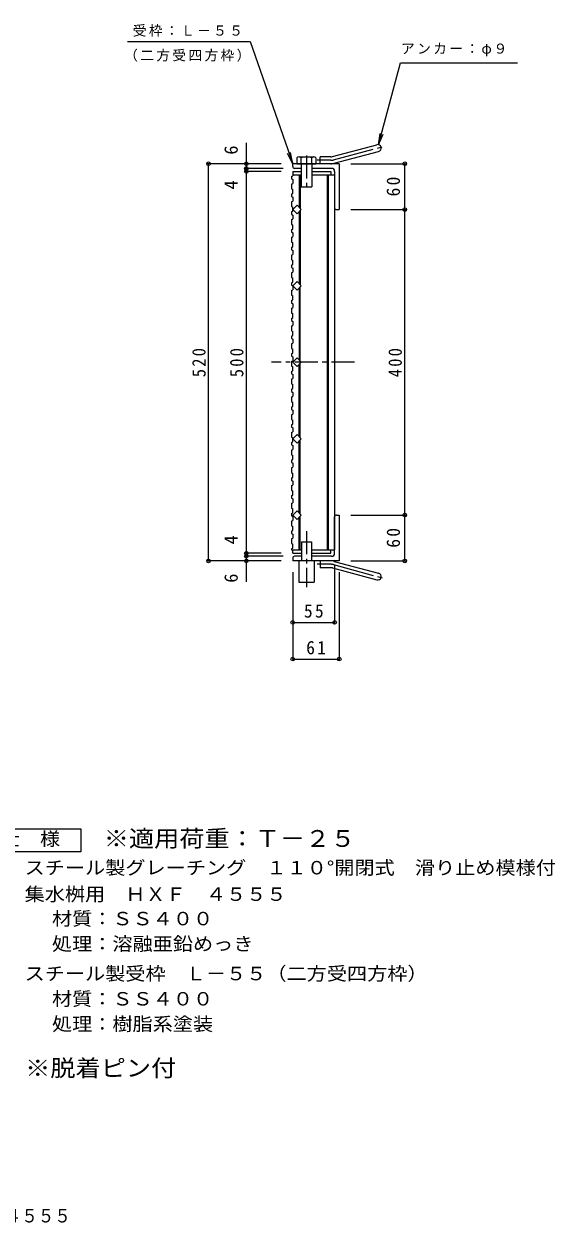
# Model space of a CAD drawing. Units: millimetres, scale not verified. Extents: x -936 to 876, y -823 to 820.
# Drawn here: x 180 to 876, y -823 to 749 of the extents above; entities that cross this region are included whole.
import ezdxf
from ezdxf.enums import TextEntityAlignment as Align

# ---------------------------------------------------------------- set-up
doc = ezdxf.new("R2010")
doc.units = ezdxf.units.MM
doc.header["$LTSCALE"] = 6
doc.header["$PDMODE"] = 32
doc.header["$PDSIZE"] = 4.8
doc.linetypes.add('CHAIN1', pattern=[8, 5, -1, 1, -1])
doc.linetypes.add('CHAIN2', pattern=[12, 9, -1, 1, -1])
for name, color, linetype, lineweight in [('A-1_ピット', 2, 'Continuous', 9), ('A-2_蓋', 3, 'Continuous', 9), ('A-4_寸法', 7, 'Continuous', 9), ('A-5_仕様文', 7, 'Continuous', 9), ('A-9_ｸｯｼｮﾝ材', 4, 'Continuous', 9), ('F-4_F-4ﾚｲﾔ', 2, 'Continuous', 9)]:
    doc.layers.add(name, color=color, linetype=linetype, lineweight=lineweight)
doc.layers.add('F-5_F-5ﾚｲﾔ', color=2, linetype='Continuous')
doc.styles.add('ＭＳ ゴシック', font='')
doc.styles.get('ＭＳ ゴシック').set_extended_font_data('MS Gothic')

msp = doc.modelspace()

# ---------------------------------------------------------------- linework, layer by layer
at = {"layer": 'A-1_ピット'}
for p, q in [((584.693, 574.974), (642.884, 590.566)), ((587.023, 566.281), (645.213, 581.873)), ((568.549, 565.668), (568.549, 574.668)), ((582.364, 574.668), (568.549, 574.668)), ((532.549, 562.168), (532.549, 565.668)), ((593.549, 565.668), (532.549, 565.668)), ((543.549, 559.668), (535.049, 559.668)), ((583.549, 559.668), (557.549, 559.668)), ((587.549, 555.668), (587.549, 508.168)), ((593.549, 565.668), (593.549, 505.668)), ((590.049, 505.668), (593.549, 505.668)), ((587.549, 55.668), (587.549, 103.168)), ((590.049, 105.668), (593.549, 105.668)), ((593.549, 105.668), (593.549, 45.668)), ((532.549, 49.168), (532.549, 45.668)), ((544.049, 51.668), (535.049, 51.668)), ((583.549, 51.668), (557.049, 51.668)), ((593.549, 45.668), (532.549, 45.668)), ((568.549, 45.668), (568.549, 36.668)), ((582.364, 36.668), (568.549, 36.668)), ((584.693, 36.361), (642.884, 20.769)), ((587.023, 45.054), (645.213, 29.462))]:
    msp.add_line(p, q, dxfattribs=at)
at = {"layer": 'A-1_ピット', "linetype": 'CHAIN2'}
for p, q in [((585.858, 570.628), (651.025, 588.089)), ((582.364, 570.168), (564.744, 570.168)), ((582.364, 41.168), (564.744, 41.168)), ((585.858, 40.708), (651.025, 23.247))]:
    msp.add_line(p, q, dxfattribs=at)
at = {"layer": 'A-1_ピット'}
for centre, radius, start, end in [((644.049, 586.22), 4.5, 285.00014, 104.99991), ((582.364, 583.668), 9, 270, 285.00002), ((582.364, 583.668), 18, 270, 285), ((535.049, 562.168), 2.5, 180, 270), ((583.549, 555.668), 4, 0, 90), ((590.049, 508.168), 2.5, 180, 270), ((590.049, 103.168), 2.5, 90, 180), ((535.049, 49.168), 2.5, 90, 180), ((583.549, 55.668), 4, 270, 0), ((582.364, 27.668), 18, 75, 90), ((582.364, 27.668), 9, 74.99998, 90), ((644.049, 25.116), 4.5, 255.00009, 74.99986)]:
    msp.add_arc(centre, radius, start, end, dxfattribs=at)
at = {"layer": 'A-1_ピット', "linetype": 'CHAIN2'}
for centre, start, end in [((582.364, 583.668), 270, 284.99995), ((582.364, 27.668), 75.00005, 90)]:
    msp.add_arc(centre, 13.5, start, end, dxfattribs=at)
at = {"layer": 'A-2_蓋'}
for p, q in [((531.049, 549.024), (532.549, 550.025)), ((532.549, 555.668), (532.549, 550.025)), ((532.549, 555.668), (543.549, 555.668)), ((532.549, 551.168), (543.549, 551.168)), ((541.049, 551.168), (541.049, 508.481)), ((542.549, 551.168), (542.549, 506.982)), ((557.549, 551.168), (587.549, 551.168)), ((577.549, 551.168), (577.549, 60.168)), ((579.049, 551.168), (579.049, 60.168)), ((587.549, 551.168), (587.549, 60.168)), ((531.049, 549.024), (531.049, 546.025)), ((531.049, 546.025), (532.549, 545.025)), ((531.049, 538.911), (532.549, 539.911)), ((531.049, 538.911), (531.049, 532.911)), ((532.549, 545.025), (532.549, 539.911)), ((531.049, 532.911), (532.549, 531.912)), ((531.049, 525.798), (532.549, 526.799)), ((531.049, 525.798), (531.049, 522.798)), ((531.049, 522.798), (532.549, 521.799)), ((532.549, 526.799), (532.549, 531.912)), ((532.549, 521.799), (532.549, 516.685)), ((531.049, 515.685), (532.549, 516.685)), ((531.049, 515.685), (531.049, 509.685)), ((531.049, 509.685), (532.549, 508.686)), ((531.049, 502.573), (532.549, 503.573)), ((532.549, 503.573), (532.549, 508.686)), ((541.049, 502.854), (541.049, 408.481)), ((542.549, 504.354), (542.549, 406.982)), ((531.049, 502.573), (531.049, 499.572)), ((531.049, 499.572), (532.549, 498.573)), ((531.049, 492.459), (532.549, 493.459)), ((531.049, 492.459), (531.049, 486.459)), ((532.549, 498.573), (532.549, 493.459)), ((531.049, 486.459), (532.549, 485.46)), ((531.049, 479.347), (532.549, 480.347)), ((531.049, 479.347), (531.049, 476.346)), ((531.049, 476.346), (532.549, 475.347)), ((532.549, 480.347), (532.549, 485.46)), ((532.549, 475.347), (532.549, 470.234)), ((531.049, 469.233), (532.549, 470.234)), ((531.049, 469.233), (531.049, 463.233)), ((531.049, 463.233), (532.549, 462.233)), ((531.049, 456.121), (532.549, 457.121)), ((531.049, 456.121), (531.049, 453.12)), ((532.549, 457.121), (532.549, 462.233)), ((531.049, 453.12), (532.549, 452.12)), ((531.049, 446.007), (532.549, 447.008)), ((531.049, 446.007), (531.049, 440.007)), ((531.049, 440.007), (532.549, 439.007)), ((532.549, 452.12), (532.549, 447.008)), ((531.049, 432.895), (532.549, 433.895)), ((531.049, 432.895), (531.049, 429.894)), ((531.049, 429.894), (532.549, 428.894)), ((532.549, 433.895), (532.549, 439.007)), ((532.549, 428.894), (532.549, 423.782)), ((531.049, 422.781), (532.549, 423.782)), ((531.049, 422.781), (531.049, 416.782)), ((531.049, 416.782), (532.549, 415.782)), ((531.049, 409.669), (532.549, 410.669)), ((531.049, 409.669), (531.049, 406.668)), ((532.549, 410.669), (532.549, 415.782)), ((531.049, 406.668), (532.549, 405.668)), ((531.049, 399.556), (532.549, 400.556)), ((531.049, 399.556), (531.049, 393.556)), ((531.049, 393.556), (532.549, 392.555)), ((532.549, 405.668), (532.549, 400.556)), ((541.049, 402.854), (541.049, 308.481)), ((542.549, 306.982), (542.549, 404.354)), ((531.049, 386.443), (532.549, 387.443)), ((531.049, 386.443), (531.049, 383.442)), ((531.049, 383.442), (532.549, 382.442)), ((531.049, 376.33), (532.549, 377.33)), ((532.549, 387.443), (532.549, 392.555)), ((532.549, 382.442), (532.549, 377.33)), ((531.049, 376.33), (531.049, 370.33)), ((531.049, 370.33), (532.549, 369.33)), ((531.049, 363.217), (532.549, 364.217)), ((531.049, 363.217), (531.049, 360.216)), ((532.549, 364.217), (532.549, 369.33)), ((531.049, 360.216), (532.549, 359.216)), ((531.049, 353.104), (532.549, 354.104)), ((531.049, 353.104), (531.049, 347.104)), ((531.049, 347.104), (532.549, 346.104)), ((532.549, 359.216), (532.549, 354.104)), ((532.549, 340.991), (532.549, 346.104)), ((531.049, 339.991), (532.549, 340.991)), ((531.049, 339.991), (531.049, 336.991)), ((531.049, 336.991), (532.549, 335.99)), ((531.049, 329.878), (532.549, 330.878)), ((532.549, 335.99), (532.549, 330.878)), ((531.049, 329.878), (531.049, 323.878)), ((531.049, 323.878), (532.549, 322.878)), ((531.049, 316.765), (532.549, 317.765)), ((531.049, 316.765), (531.049, 313.765)), ((532.549, 317.765), (532.549, 322.878)), ((531.049, 313.765), (532.549, 312.764)), ((531.049, 306.652), (532.549, 307.652)), ((531.049, 306.652), (531.049, 300.652)), ((531.049, 300.652), (532.549, 299.652)), ((532.549, 312.764), (532.549, 307.652)), ((532.549, 294.539), (532.549, 299.652)), ((541.049, 208.481), (541.049, 302.854)), ((542.549, 206.982), (542.549, 304.354)), ((531.049, 293.539), (532.549, 294.539)), ((531.049, 293.539), (531.049, 290.539)), ((531.049, 290.539), (532.549, 289.538)), ((531.049, 283.426), (532.549, 284.426)), ((531.049, 283.426), (531.049, 277.426)), ((532.549, 289.538), (532.549, 284.426)), ((531.049, 277.426), (532.549, 276.426)), ((531.049, 270.313), (532.549, 271.313)), ((531.049, 270.313), (531.049, 267.313)), ((531.049, 267.313), (532.549, 266.312)), ((532.549, 271.313), (532.549, 276.426)), ((531.049, 260.2), (532.549, 261.2)), ((531.049, 260.2), (531.049, 254.2)), ((531.049, 254.2), (532.549, 253.2)), ((532.549, 266.312), (532.549, 261.2)), ((532.549, 248.087), (532.549, 253.2)), ((531.049, 247.087), (532.549, 248.087)), ((531.049, 247.087), (531.049, 244.087)), ((531.049, 244.087), (532.549, 243.086)), ((531.049, 236.974), (532.549, 237.974)), ((531.049, 236.974), (531.049, 230.974)), ((532.549, 243.086), (532.549, 237.974)), ((531.049, 230.974), (532.549, 229.974)), ((531.049, 223.861), (532.549, 224.861)), ((531.049, 223.861), (531.049, 220.861)), ((531.049, 220.861), (532.549, 219.861)), ((532.549, 224.861), (532.549, 229.974)), ((531.049, 213.748), (532.549, 214.748)), ((531.049, 213.748), (531.049, 207.748)), ((531.049, 207.748), (532.549, 206.748)), ((532.549, 219.861), (532.549, 214.748)), ((532.549, 201.635), (532.549, 206.748)), ((542.549, 106.981), (542.549, 204.354)), ((531.049, 200.635), (532.549, 201.635)), ((531.049, 200.635), (531.049, 197.635)), ((531.049, 197.635), (532.549, 196.635)), ((531.049, 190.522), (532.549, 191.522)), ((531.049, 190.522), (531.049, 184.522)), ((532.549, 196.635), (532.549, 191.522)), ((541.049, 108.481), (541.049, 202.854)), ((531.049, 184.522), (532.549, 183.521)), ((531.049, 177.409), (532.549, 178.409)), ((531.049, 177.409), (531.049, 174.409)), ((531.049, 174.409), (532.549, 173.409)), ((532.549, 178.409), (532.549, 183.521)), ((532.549, 173.409), (532.549, 168.296)), ((531.049, 167.296), (532.549, 168.296)), ((531.049, 167.296), (531.049, 161.296)), ((531.049, 161.296), (532.549, 160.296)), ((532.549, 155.183), (532.549, 160.296)), ((531.049, 154.183), (532.549, 155.183)), ((531.049, 154.183), (531.049, 151.183)), ((531.049, 151.183), (532.549, 150.183)), ((531.049, 144.07), (532.549, 145.07)), ((531.049, 144.07), (531.049, 138.07)), ((532.549, 150.183), (532.549, 145.07)), ((531.049, 138.07), (532.549, 137.07)), ((531.049, 130.957), (532.549, 131.957)), ((531.049, 130.957), (531.049, 127.957)), ((531.049, 127.957), (532.549, 126.957)), ((532.549, 131.957), (532.549, 137.07)), ((532.549, 126.957), (532.549, 121.844)), ((531.049, 120.844), (532.549, 121.844)), ((531.049, 120.844), (531.049, 114.844)), ((531.049, 114.844), (532.549, 113.844)), ((532.549, 108.731), (532.549, 113.844)), ((531.049, 107.731), (532.549, 108.731)), ((531.049, 107.731), (531.049, 104.731)), ((531.049, 104.731), (532.549, 103.731)), ((531.049, 97.618), (532.549, 98.618)), ((531.049, 97.618), (531.049, 91.618)), ((532.549, 103.731), (532.549, 98.618)), ((541.049, 60.168), (541.049, 102.854)), ((542.549, 60.168), (542.549, 104.354)), ((531.049, 91.618), (532.549, 90.618)), ((531.049, 84.505), (532.549, 85.505)), ((531.049, 84.505), (531.049, 81.505)), ((531.049, 81.505), (532.549, 80.505)), ((532.549, 85.505), (532.549, 90.618)), ((532.549, 80.505), (532.549, 75.392)), ((531.049, 74.392), (532.549, 75.392)), ((531.049, 74.392), (531.049, 68.392)), ((531.049, 68.392), (532.549, 67.392)), ((532.549, 62.279), (532.549, 67.392)), ((531.049, 61.279), (532.549, 62.279)), ((532.549, 55.668), (532.549, 60.168)), ((532.549, 55.668), (544.049, 55.668)), ((557.049, 60.168), (587.549, 60.168))]:
    msp.add_line(p, q, dxfattribs=at)
at = {"layer": 'A-2_蓋', "linetype": 'CHAIN1'}
msp.add_line((613.362, 305.668), (504.766, 305.668), dxfattribs=at)
at = {"layer": 'A-2_蓋'}
for points in [[(557.549, 555.668), (582.549, 555.668), (582.549, 551.168)], [(531.049, 61.279), (531.049, 60.168), (544.049, 60.168)], [(557.049, 55.668), (582.549, 55.668), (582.549, 60.168)]]:
    msp.add_lwpolyline(points, dxfattribs=at)
for points in [[(543.862, 505.668), (538.206, 500.011), (532.549, 505.668), (538.206, 511.324)], [(543.862, 405.668), (538.206, 400.011), (532.549, 405.668), (538.206, 411.325)], [(543.862, 305.668), (538.206, 311.325), (532.549, 305.668), (538.206, 300.011)], [(543.862, 205.668), (538.206, 211.325), (532.549, 205.668), (538.206, 200.011)], [(543.862, 105.668), (538.206, 111.325), (532.549, 105.668), (538.206, 100.011)]]:
    msp.add_lwpolyline(points, close=True, dxfattribs=at)
at = {"layer": 'A-4_寸法'}
for p, q in [((471.799, 18.046), (471.799, 592.856)), ((517.549, 565.668), (420.48, 565.668)), ((422.28, 45.668), (422.28, 565.668)), ((520.049, 559.668), (469.999, 559.668)), ((517.549, 555.668), (469.999, 555.668)), ((608.549, 565.668), (681.2, 565.668)), ((679.4, 45.668), (679.4, 565.668)), ((608.549, 505.668), (681.2, 505.668)), ((608.549, 105.668), (681.2, 105.668)), ((517.549, 55.668), (469.999, 55.668)), ((520.049, 51.668), (469.999, 51.668)), ((517.549, 45.668), (420.48, 45.668)), ((587.549, 40.668), (587.549, -36.733)), ((608.549, 45.668), (681.2, 45.668)), ((532.549, 30.668), (532.549, -84.733)), ((593.549, 30.668), (593.549, -84.733)), ((532.549, -34.933), (587.549, -34.933)), ((532.549, -82.933), (593.549, -82.933))]:
    msp.add_line(p, q, dxfattribs=at)
for p in [(422.28, 565.668), (471.799, 565.668), (679.4, 565.668), (471.799, 559.668), (471.799, 555.668), (679.4, 505.668), (679.4, 105.668), (422.28, 45.668), (471.799, 55.668), (471.799, 51.668), (471.799, 45.668), (679.4, 45.668), (532.549, -34.933), (587.549, -34.933), (532.549, -82.933), (593.549, -82.933)]:
    msp.add_point(p, dxfattribs=at)
at = {"layer": 'A-5_仕様文'}
for p, q in [((316.216, 725.727), (476.661, 725.727)), ((645.213, 590.566), (673.911, 697.668)), ((673.911, 697.668), (827.022, 697.668)), ((645.213, 590.566), (647.171, 605.438)), ((645.213, 590.566), (650.954, 604.425)), ((532.549, 565.668), (529.495, 580.353))]:
    msp.add_line(p, q, dxfattribs=at)
msp.add_lwpolyline([(476.661, 725.727), (532.549, 565.668), (525.798, 579.063)], dxfattribs=at)
at = {"layer": 'A-9_ｸｯｼｮﾝ材'}
for p, q in [((540.829, 574.628), (560.268, 574.628)), ((543.549, 565.668), (543.549, 573.587)), ((557.549, 565.668), (557.549, 573.587)), ((562.988, 573.587), (562.988, 565.668)), ((543.549, 565.668), (543.549, 535.668)), ((557.549, 565.668), (557.549, 535.668)), ((543.549, 535.668), (557.549, 535.668)), ((544.049, 70.668), (557.049, 70.668)), ((544.049, 70.668), (544.049, 45.667)), ((557.049, 70.668), (557.049, 45.667)), ((540.549, 45.667), (540.549, 17.667)), ((560.549, 45.667), (560.549, 17.667)), ((540.549, 17.667), (560.549, 17.667))]:
    msp.add_line(p, q, dxfattribs=at)
at = {"layer": 'A-9_ｸｯｼｮﾝ材', "linetype": 'CHAIN1'}
for p, q in [((550.549, 576.562), (550.549, 530.206)), ((550.549, 84.371), (550.549, 11.176))]:
    msp.add_line(p, q, dxfattribs=at)
at = {"layer": 'A-9_ｸｯｼｮﾝ材'}
msp.add_lwpolyline([(538.11, 573.587), (538.11, 565.668), (562.988, 565.668)], dxfattribs=at)
for centre, radius, start, end in [((540.829, 570.554), 4.074, 48.12389, 131.8763), ((550.549, 550.562), 24.066, 73.09029, 106.90971), ((560.268, 570.554), 4.074, 48.1237, 131.87611)]:
    msp.add_arc(centre, radius, start, end, dxfattribs=at)
at = {"layer": 'F-4_F-4ﾚｲﾔ'}
msp.add_lwpolyline([(119.959, -335.42), (119.959, -305.42), (254.959, -305.42), (254.959, -335.42)], close=True, dxfattribs=at)

# ---------------------------------------------------------------- texts
at = {"layer": 'A-4_寸法', "color": 2, "style": 'ＭＳ ゴシック'}
for s, p in [('6', (465.799, 577.615)), ('4', (465.799, 531.953)), ('4', (465.799, 67.261)), ('6', (465.799, 17.062))]:
    msp.add_text(s, height=17.6, rotation=90, dxfattribs=at).set_placement(p, align=Align.BOTTOM_LEFT)
at = {"layer": 'A-4_寸法', "color": 2, "char_height": 17.6, "attachment_point": 7, "rotation": 90, "style": 'ＭＳ ゴシック'}
for s, insert in [('\\T1.27;\\W0.95;60', (673.4, 522.918)), ('\\T1.27;\\W0.9;520', (418.68, 286.168)), ('\\T1.27;\\W0.9;500', (468.199, 286.168)), ('\\T1.27;\\W0.9;400', (675.8, 286.168)), ('\\T1.27;\\W0.95;60', (673.4, 62.918))]:
    msp.add_mtext(s, dxfattribs=dict(at, insert=insert))
at = {"layer": 'A-4_寸法', "color": 2, "char_height": 17.6, "attachment_point": 7, "style": 'ＭＳ ゴシック'}
for s, insert in [('\\T1.27;\\W0.95;55', (547.299, -28.933)), ('\\T1.27;\\W0.95;61', (550.299, -76.933))]:
    msp.add_mtext(s, dxfattribs=dict(at, insert=insert))
at = {"layer": 'A-5_仕様文', "char_height": 13.2, "attachment_point": 7, "style": 'ＭＳ ゴシック'}
for s, insert in [('\\T1.17;受枠：Ｌ－５５', (322.988, 732.045)), ('\\T1.17;アンカー：φ９', (674.539, 706.274)), ('\\T1.17;（二方受四方枠）', (311.661, 699.325))]:
    msp.add_mtext(s, dxfattribs=dict(at, insert=insert))
at = {"layer": 'F-4_F-4ﾚｲﾔ', "style": 'ＭＳ ゴシック', "width": 1.1}
for s, p in [('仕\u3000様', (148.459, -332.421)), ('スチール製グレーチング\u3000１１０°開閉式\u3000滑り止め模様付', (181.212, -370.172)), ('集水桝用\u3000ＨＸＦ\u3000４５５５', (181.212, -404.86)), ('材質：ＳＳ４００', (217.04, -436.842)), ('処理：溶融亜鉛めっき', (217.04, -469.842)), ('スチール製受枠\u3000Ｌ－５５（二方受四方枠）', (181.213, -508.843)), ('材質：ＳＳ４００', (217.04, -541.843)), ('処理：樹脂系塗装', (217.04, -574.843))]:
    msp.add_text(s, height=17.6, dxfattribs=at).set_placement(p, align=Align.BOTTOM_LEFT)
at = {"layer": 'F-4_F-4ﾚｲﾔ', "color": 3, "style": 'ＭＳ ゴシック', "width": 1.1}
msp.add_text('※脱着ピン付', height=21.99, dxfattribs=at).set_placement((181.97, -636.057), align=Align.BOTTOM_LEFT)
at = {"layer": 'F-5_F-5ﾚｲﾔ', "color": 3, "style": 'ＭＳ ゴシック', "width": 1.1}
msp.add_text('※適用荷重：Ｔ－２５', height=21.99, dxfattribs=at).set_placement((284.959, -335.42), align=Align.BOTTOM_LEFT)
at = {"layer": 'F-5_F-5ﾚｲﾔ', "style": 'ＭＳ ゴシック', "width": 0.9}
msp.add_text('集水桝用\u3000ＨＸＦ\u3000４５５５', height=17.6, dxfattribs=at).set_placement((-39.071, -825.907), align=Align.BOTTOM_LEFT)

doc.saveas('drawing.dxf')
